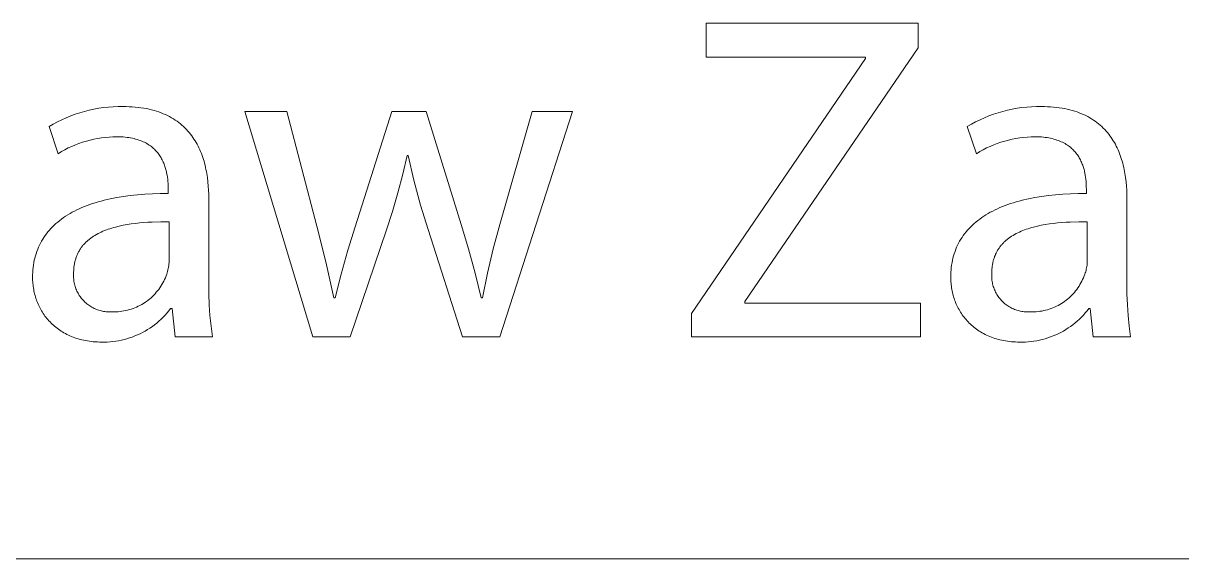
# Model space of a CAD drawing. Header units: millimetres. Extents: x -1576 to 3664, y -445 to 3215.
# Drawn here: x 2706.7 to 2837.2, y -445.4 to -385.1 of the extents above; entities that cross this region are included whole.
import ezdxf

# ---------------------------------------------------------------- set-up
doc = ezdxf.new("R2010")
doc.units = ezdxf.units.MM
doc.header["$MEASUREMENT"] = 0
doc.layers.add('Domyślny', color=7, linetype='Continuous', true_color=0x000000)

msp = doc.modelspace()

# ---------------------------------------------------------------- linework, layer by layer
at = {"layer": 'Domyślny', "color": 18, "lineweight": 15, "true_color": 0x000000}
for p, q in [((2783.63, -388.91), (2783.63, -385.09)), ((2783.63, -385.09), (2807.5, -385.09)), ((2807.5, -385.09), (2807.5, -387.87)), ((2807.5, -387.87), (2787.99, -416.45)), ((2781.95, -417.77), (2801.57, -389.07)), ((2801.57, -388.91), (2783.63, -388.91)), ((2801.57, -389.07), (2801.57, -388.91)), ((2712.59, -395.35), (2713.11, -395.18)), ((2713.11, -395.18), (2713.63, -395.03)), ((2713.63, -395.03), (2714.16, -394.89)), ((2714.16, -394.89), (2714.69, -394.78)), ((2714.69, -394.78), (2715.23, -394.68)), ((2715.23, -394.68), (2715.77, -394.6)), ((2715.77, -394.6), (2716.31, -394.55)), ((2716.31, -394.55), (2716.86, -394.51)), ((2716.86, -394.51), (2717.4, -394.48)), ((2717.4, -394.48), (2717.95, -394.48)), ((2717.95, -394.48), (2718.31, -394.49)), ((2718.31, -394.49), (2718.66, -394.5)), ((2718.66, -394.5), (2719, -394.52)), ((2719, -394.52), (2719.34, -394.54)), ((2719.34, -394.54), (2719.66, -394.58)), ((2719.66, -394.58), (2719.98, -394.62)), ((2719.98, -394.62), (2720.29, -394.67)), ((2720.29, -394.67), (2720.59, -394.72)), ((2720.59, -394.72), (2720.89, -394.78)), ((2720.89, -394.78), (2721.18, -394.85)), ((2721.18, -394.85), (2721.45, -394.92)), ((2721.45, -394.92), (2721.73, -395.01)), ((2721.73, -395.01), (2721.99, -395.09)), ((2721.99, -395.09), (2722.25, -395.19)), ((2722.25, -395.19), (2722.49, -395.29)), ((2722.49, -395.29), (2722.74, -395.39)), ((2739.35, -420.43), (2731.69, -395.04)), ((2731.69, -395.04), (2736.42, -395.04)), ((2736.42, -395.04), (2739.77, -407.96)), ((2744.08, -408.01), (2748.22, -395.04)), ((2748.22, -395.04), (2752.09, -395.04)), ((2752.09, -395.04), (2756.04, -407.76)), ((2760.38, -407.78), (2764.01, -395.04)), ((2768.58, -395.04), (2760.38, -420.43)), ((2764.01, -395.04), (2768.58, -395.04)), ((2815.98, -395.35), (2816.5, -395.18)), ((2816.5, -395.18), (2817.02, -395.03)), ((2817.02, -395.03), (2817.55, -394.89)), ((2817.55, -394.89), (2818.09, -394.78)), ((2818.09, -394.78), (2818.62, -394.68)), ((2818.62, -394.68), (2819.17, -394.6)), ((2819.17, -394.6), (2819.71, -394.55)), ((2819.71, -394.55), (2820.25, -394.51)), ((2820.25, -394.51), (2820.8, -394.48)), ((2820.8, -394.48), (2821.35, -394.48)), ((2821.35, -394.48), (2821.71, -394.49)), ((2821.71, -394.49), (2822.06, -394.5)), ((2822.06, -394.5), (2822.4, -394.52)), ((2822.4, -394.52), (2822.73, -394.54)), ((2822.73, -394.54), (2823.06, -394.58)), ((2823.06, -394.58), (2823.38, -394.62)), ((2823.38, -394.62), (2823.69, -394.67)), ((2823.69, -394.67), (2823.99, -394.72)), ((2823.99, -394.72), (2824.28, -394.78)), ((2824.28, -394.78), (2824.57, -394.85)), ((2824.57, -394.85), (2824.84, -394.92)), ((2824.84, -394.92), (2825.12, -395.01)), ((2825.12, -395.01), (2825.38, -395.09)), ((2825.38, -395.09), (2825.63, -395.19)), ((2825.63, -395.19), (2825.88, -395.29)), ((2825.88, -395.29), (2826.12, -395.39)), ((2709.63, -396.73), (2710.1, -396.46)), ((2710.1, -396.46), (2710.58, -396.2)), ((2710.58, -396.2), (2711.07, -395.96)), ((2711.07, -395.96), (2711.57, -395.74)), ((2711.57, -395.74), (2712.08, -395.54)), ((2712.08, -395.54), (2712.59, -395.35)), ((2722.74, -395.39), (2722.97, -395.5)), ((2722.97, -395.5), (2723.2, -395.62)), ((2723.2, -395.62), (2723.42, -395.74)), ((2723.42, -395.74), (2723.63, -395.87)), ((2723.63, -395.87), (2723.84, -396)), ((2723.84, -396), (2724.04, -396.14)), ((2724.04, -396.14), (2724.23, -396.28)), ((2724.23, -396.28), (2724.42, -396.43)), ((2724.42, -396.43), (2724.6, -396.58)), ((2724.6, -396.58), (2724.78, -396.74)), ((2813.01, -396.73), (2813.48, -396.46)), ((2813.48, -396.46), (2813.96, -396.2)), ((2813.96, -396.2), (2814.46, -395.96)), ((2814.46, -395.96), (2814.96, -395.74)), ((2814.96, -395.74), (2815.46, -395.54)), ((2815.46, -395.54), (2815.98, -395.35)), ((2826.12, -395.39), (2826.36, -395.5)), ((2826.36, -395.5), (2826.59, -395.62)), ((2826.59, -395.62), (2826.81, -395.74)), ((2826.81, -395.74), (2827.02, -395.87)), ((2827.02, -395.87), (2827.23, -396)), ((2827.23, -396), (2827.43, -396.14)), ((2827.43, -396.14), (2827.62, -396.28)), ((2827.62, -396.28), (2827.81, -396.43)), ((2827.81, -396.43), (2827.99, -396.58)), ((2827.99, -396.58), (2828.16, -396.74)), ((2710.66, -399.79), (2709.63, -396.73)), ((2716.83, -397.89), (2716.4, -397.92)), ((2717.27, -397.88), (2716.83, -397.89)), ((2717.51, -397.89), (2717.27, -397.88)), ((2717.74, -397.9), (2717.51, -397.89)), ((2717.97, -397.91), (2717.74, -397.9)), ((2724.78, -396.74), (2724.94, -396.9)), ((2724.94, -396.9), (2725.11, -397.07)), ((2725.11, -397.07), (2725.26, -397.24)), ((2725.26, -397.24), (2725.41, -397.41)), ((2725.41, -397.41), (2725.56, -397.59)), ((2725.56, -397.59), (2725.7, -397.77)), ((2725.7, -397.77), (2725.83, -397.96)), ((2814.05, -399.79), (2813.01, -396.73)), ((2820.23, -397.89), (2819.8, -397.92)), ((2820.67, -397.88), (2820.23, -397.89)), ((2820.91, -397.89), (2820.67, -397.88)), ((2821.14, -397.9), (2820.91, -397.89)), ((2821.37, -397.91), (2821.14, -397.9)), ((2828.16, -396.74), (2828.33, -396.9)), ((2828.33, -396.9), (2828.49, -397.07)), ((2828.49, -397.07), (2828.65, -397.24)), ((2828.65, -397.24), (2828.8, -397.41)), ((2828.8, -397.41), (2828.94, -397.59)), ((2828.94, -397.59), (2829.08, -397.77)), ((2829.08, -397.77), (2829.21, -397.96)), ((2711.8, -399.15), (2711.41, -399.35)), ((2712.19, -398.97), (2711.8, -399.15)), ((2712.6, -398.8), (2712.19, -398.97)), ((2713, -398.64), (2712.6, -398.8)), ((2713.41, -398.5), (2713, -398.64)), ((2713.83, -398.38), (2713.41, -398.5)), ((2714.25, -398.26), (2713.83, -398.38)), ((2714.68, -398.16), (2714.25, -398.26)), ((2715.1, -398.08), (2714.68, -398.16)), ((2715.53, -398.01), (2715.1, -398.08)), ((2715.97, -397.96), (2715.53, -398.01)), ((2716.4, -397.92), (2715.97, -397.96)), ((2718.19, -397.93), (2717.97, -397.91)), ((2718.41, -397.95), (2718.19, -397.93)), ((2718.61, -397.98), (2718.41, -397.95)), ((2718.81, -398.01), (2718.61, -397.98)), ((2719.01, -398.05), (2718.81, -398.01)), ((2719.2, -398.09), (2719.01, -398.05)), ((2719.38, -398.14), (2719.2, -398.09)), ((2719.56, -398.19), (2719.38, -398.14)), ((2719.73, -398.25), (2719.56, -398.19)), ((2719.9, -398.31), (2719.73, -398.25)), ((2720.06, -398.37), (2719.9, -398.31)), ((2720.22, -398.44), (2720.06, -398.37)), ((2720.37, -398.51), (2720.22, -398.44)), ((2720.51, -398.58), (2720.37, -398.51)), ((2720.65, -398.66), (2720.51, -398.58)), ((2720.78, -398.74), (2720.65, -398.66)), ((2720.91, -398.82), (2720.78, -398.74)), ((2721.04, -398.91), (2720.91, -398.82)), ((2721.16, -399), (2721.04, -398.91)), ((2721.27, -399.09), (2721.16, -399)), ((2721.38, -399.19), (2721.27, -399.09)), ((2721.49, -399.29), (2721.38, -399.19)), ((2725.83, -397.96), (2725.95, -398.14)), ((2725.95, -398.14), (2726.08, -398.34)), ((2726.08, -398.34), (2726.19, -398.53)), ((2726.19, -398.53), (2726.3, -398.73)), ((2726.3, -398.73), (2726.41, -398.93)), ((2726.41, -398.93), (2726.51, -399.14)), ((2726.51, -399.14), (2726.61, -399.35)), ((2815.2, -399.15), (2814.81, -399.35)), ((2815.59, -398.97), (2815.2, -399.15)), ((2815.99, -398.8), (2815.59, -398.97)), ((2816.4, -398.64), (2815.99, -398.8)), ((2816.81, -398.5), (2816.4, -398.64)), ((2817.23, -398.37), (2816.81, -398.5)), ((2817.65, -398.26), (2817.23, -398.37)), ((2818.07, -398.16), (2817.65, -398.26)), ((2818.5, -398.08), (2818.07, -398.16)), ((2818.93, -398.01), (2818.5, -398.08)), ((2819.36, -397.95), (2818.93, -398.01)), ((2819.8, -397.92), (2819.36, -397.95)), ((2821.59, -397.93), (2821.37, -397.91)), ((2821.8, -397.95), (2821.59, -397.93)), ((2822.01, -397.98), (2821.8, -397.95)), ((2822.21, -398.01), (2822.01, -397.98)), ((2822.4, -398.05), (2822.21, -398.01)), ((2822.59, -398.09), (2822.4, -398.05)), ((2822.77, -398.14), (2822.59, -398.09)), ((2822.95, -398.19), (2822.77, -398.14)), ((2823.12, -398.25), (2822.95, -398.19)), ((2823.29, -398.31), (2823.12, -398.25)), ((2823.45, -398.37), (2823.29, -398.31)), ((2823.6, -398.44), (2823.45, -398.37)), ((2823.75, -398.51), (2823.6, -398.44)), ((2823.9, -398.58), (2823.75, -398.51)), ((2824.04, -398.66), (2823.9, -398.58)), ((2824.17, -398.74), (2824.04, -398.66)), ((2824.3, -398.82), (2824.17, -398.74)), ((2824.42, -398.91), (2824.3, -398.82)), ((2824.54, -399), (2824.42, -398.91)), ((2824.66, -399.09), (2824.54, -399)), ((2824.77, -399.19), (2824.66, -399.09)), ((2824.87, -399.29), (2824.77, -399.19)), ((2829.21, -397.96), (2829.34, -398.14)), ((2829.34, -398.14), (2829.46, -398.34)), ((2829.46, -398.34), (2829.58, -398.53)), ((2829.58, -398.53), (2829.69, -398.73)), ((2829.69, -398.73), (2829.79, -398.93)), ((2829.79, -398.93), (2829.89, -399.14)), ((2829.89, -399.14), (2829.99, -399.35)), ((2711.03, -399.56), (2710.66, -399.79)), ((2711.41, -399.35), (2711.03, -399.56)), ((2721.59, -399.39), (2721.49, -399.29)), ((2721.69, -399.49), (2721.59, -399.39)), ((2721.78, -399.59), (2721.69, -399.49)), ((2721.87, -399.7), (2721.78, -399.59)), ((2721.95, -399.81), (2721.87, -399.7)), ((2722.03, -399.92), (2721.95, -399.81)), ((2722.11, -400.03), (2722.03, -399.92)), ((2722.18, -400.15), (2722.11, -400.03)), ((2722.25, -400.26), (2722.18, -400.15)), ((2722.31, -400.38), (2722.25, -400.26)), ((2722.38, -400.5), (2722.31, -400.38)), ((2722.43, -400.62), (2722.38, -400.5)), ((2726.61, -399.35), (2726.7, -399.56)), ((2726.7, -399.56), (2726.78, -399.77)), ((2726.78, -399.77), (2726.86, -399.99)), ((2726.86, -399.99), (2726.94, -400.21)), ((2726.94, -400.21), (2727.01, -400.43)), ((2727.01, -400.43), (2727.08, -400.65)), ((2749.95, -399.98), (2749.46, -402.1)), ((2750.05, -399.98), (2749.95, -399.98)), ((2750.71, -402.79), (2750.05, -399.98)), ((2814.43, -399.56), (2814.05, -399.79)), ((2814.81, -399.35), (2814.43, -399.56)), ((2824.97, -399.39), (2824.87, -399.29)), ((2825.07, -399.49), (2824.97, -399.39)), ((2825.16, -399.59), (2825.07, -399.49)), ((2825.25, -399.7), (2825.16, -399.59)), ((2825.33, -399.81), (2825.25, -399.7)), ((2825.41, -399.92), (2825.33, -399.81)), ((2825.49, -400.03), (2825.41, -399.92)), ((2825.56, -400.15), (2825.49, -400.03)), ((2825.63, -400.26), (2825.56, -400.15)), ((2825.7, -400.38), (2825.63, -400.26)), ((2825.76, -400.5), (2825.7, -400.38)), ((2825.82, -400.62), (2825.76, -400.5)), ((2829.99, -399.35), (2830.08, -399.56)), ((2830.08, -399.56), (2830.16, -399.77)), ((2830.16, -399.77), (2830.24, -399.99)), ((2830.24, -399.99), (2830.32, -400.21)), ((2830.32, -400.21), (2830.39, -400.43)), ((2830.39, -400.43), (2830.46, -400.65)), ((2722.49, -400.74), (2722.43, -400.62)), ((2722.54, -400.86), (2722.49, -400.74)), ((2722.59, -400.98), (2722.54, -400.86)), ((2722.63, -401.1), (2722.59, -400.98)), ((2722.68, -401.22), (2722.63, -401.1)), ((2722.72, -401.34), (2722.68, -401.22)), ((2722.75, -401.47), (2722.72, -401.34)), ((2722.79, -401.59), (2722.75, -401.47)), ((2722.82, -401.71), (2722.79, -401.59)), ((2722.85, -401.83), (2722.82, -401.71)), ((2727.08, -400.65), (2727.14, -400.87)), ((2727.14, -400.87), (2727.2, -401.1)), ((2727.2, -401.1), (2727.25, -401.33)), ((2727.25, -401.33), (2727.3, -401.56)), ((2727.3, -401.56), (2727.35, -401.79)), ((2727.35, -401.79), (2727.39, -402.02)), ((2825.87, -400.74), (2825.82, -400.62)), ((2825.92, -400.86), (2825.87, -400.74)), ((2825.97, -400.98), (2825.92, -400.86)), ((2826.02, -401.1), (2825.97, -400.98)), ((2826.06, -401.22), (2826.02, -401.1)), ((2826.1, -401.34), (2826.06, -401.22)), ((2826.13, -401.47), (2826.1, -401.34)), ((2826.17, -401.59), (2826.13, -401.47)), ((2826.2, -401.71), (2826.17, -401.59)), ((2826.23, -401.83), (2826.2, -401.71)), ((2830.46, -400.65), (2830.52, -400.87)), ((2830.52, -400.87), (2830.58, -401.1)), ((2830.58, -401.1), (2830.63, -401.33)), ((2830.63, -401.33), (2830.68, -401.56)), ((2830.68, -401.56), (2830.73, -401.79)), ((2830.73, -401.79), (2830.77, -402.02)), ((2722.87, -401.96), (2722.85, -401.83)), ((2722.92, -402.2), (2722.87, -401.96)), ((2722.96, -402.44), (2722.92, -402.2)), ((2722.99, -402.67), (2722.96, -402.44)), ((2723.01, -402.91), (2722.99, -402.67)), ((2723.03, -403.13), (2723.01, -402.91)), ((2727.39, -402.02), (2727.46, -402.49)), ((2727.46, -402.49), (2727.52, -402.96)), ((2727.52, -402.96), (2727.56, -403.44)), ((2749.46, -402.1), (2748.91, -404.21)), ((2751.46, -405.58), (2750.71, -402.79)), ((2826.25, -401.96), (2826.23, -401.83)), ((2826.3, -402.2), (2826.25, -401.96)), ((2826.34, -402.44), (2826.3, -402.2)), ((2826.37, -402.67), (2826.34, -402.44)), ((2826.39, -402.91), (2826.37, -402.67)), ((2826.41, -403.13), (2826.39, -402.91)), ((2830.77, -402.02), (2830.84, -402.49)), ((2830.84, -402.49), (2830.9, -402.96)), ((2830.9, -402.96), (2830.94, -403.44)), ((2718.78, -404.5), (2719.58, -404.42)), ((2719.58, -404.42), (2720.41, -404.35)), ((2720.41, -404.35), (2721.26, -404.3)), ((2721.26, -404.3), (2722.14, -404.28)), ((2722.14, -404.28), (2723.04, -404.27)), ((2723.04, -403.35), (2723.03, -403.13)), ((2723.04, -403.56), (2723.04, -403.35)), ((2723.04, -403.77), (2723.04, -403.56)), ((2723.04, -404.27), (2723.04, -403.77)), ((2727.56, -403.44), (2727.59, -403.91)), ((2727.59, -403.91), (2727.61, -404.39)), ((2727.61, -404.39), (2727.62, -404.86)), ((2748.91, -404.21), (2748.31, -406.3)), ((2822.15, -404.5), (2822.95, -404.42)), ((2822.95, -404.42), (2823.78, -404.35)), ((2823.78, -404.35), (2824.64, -404.3)), ((2824.64, -404.3), (2825.52, -404.28)), ((2825.52, -404.28), (2826.43, -404.27)), ((2826.42, -403.35), (2826.41, -403.13)), ((2826.42, -403.56), (2826.42, -403.35)), ((2826.43, -403.77), (2826.42, -403.56)), ((2826.43, -404.27), (2826.43, -403.77)), ((2830.94, -403.44), (2830.97, -403.91)), ((2830.97, -403.91), (2830.99, -404.39)), ((2830.99, -404.39), (2831, -404.86)), ((2713.62, -405.74), (2713.91, -405.63)), ((2713.91, -405.63), (2714.22, -405.52)), ((2714.22, -405.52), (2714.53, -405.41)), ((2714.53, -405.41), (2714.84, -405.31)), ((2714.84, -405.31), (2715.17, -405.21)), ((2715.17, -405.21), (2715.5, -405.12)), ((2715.5, -405.12), (2715.83, -405.03)), ((2715.83, -405.03), (2716.53, -404.87)), ((2716.53, -404.87), (2717.25, -404.73)), ((2717.25, -404.73), (2718, -404.6)), ((2718, -404.6), (2718.78, -404.5)), ((2727.62, -404.86), (2727.62, -414.37)), ((2752.3, -408.34), (2751.46, -405.58)), ((2816.99, -405.74), (2817.29, -405.63)), ((2817.29, -405.63), (2817.59, -405.52)), ((2817.59, -405.52), (2817.9, -405.41)), ((2817.9, -405.41), (2818.22, -405.31)), ((2818.22, -405.31), (2818.54, -405.21)), ((2818.54, -405.21), (2818.87, -405.12)), ((2818.87, -405.12), (2819.21, -405.03)), ((2819.21, -405.03), (2819.9, -404.87)), ((2819.9, -404.87), (2820.63, -404.73)), ((2820.63, -404.73), (2821.38, -404.6)), ((2821.38, -404.6), (2822.15, -404.5)), ((2831, -404.86), (2831, -414.37)), ((2711.04, -407.15), (2711.27, -406.99)), ((2711.27, -406.99), (2711.5, -406.83)), ((2711.5, -406.83), (2711.74, -406.68)), ((2711.74, -406.68), (2711.99, -406.53)), ((2711.99, -406.53), (2712.24, -406.39)), ((2712.24, -406.39), (2712.5, -406.25)), ((2712.5, -406.25), (2712.77, -406.12)), ((2712.77, -406.12), (2713.04, -405.99)), ((2713.04, -405.99), (2713.33, -405.86)), ((2713.33, -405.86), (2713.62, -405.74)), ((2748.31, -406.3), (2747.64, -408.38)), ((2814.42, -407.15), (2814.64, -406.99)), ((2814.64, -406.99), (2814.88, -406.83)), ((2814.88, -406.83), (2815.11, -406.68)), ((2815.11, -406.68), (2815.36, -406.53)), ((2815.36, -406.53), (2815.61, -406.39)), ((2815.61, -406.39), (2815.88, -406.25)), ((2815.88, -406.25), (2816.14, -406.12)), ((2816.14, -406.12), (2816.42, -405.99)), ((2816.42, -405.99), (2816.7, -405.86)), ((2816.7, -405.86), (2816.99, -405.74)), ((2709.67, -408.4), (2709.85, -408.21)), ((2709.85, -408.21), (2710.03, -408.02)), ((2710.03, -408.02), (2710.22, -407.84)), ((2710.22, -407.84), (2710.41, -407.66)), ((2710.41, -407.66), (2710.61, -407.49)), ((2710.61, -407.49), (2710.83, -407.32)), ((2710.83, -407.32), (2711.04, -407.15)), ((2716.28, -408.3), (2716.09, -408.38)), ((2716.49, -408.24), (2716.28, -408.3)), ((2716.69, -408.17), (2716.49, -408.24)), ((2716.9, -408.11), (2716.69, -408.17)), ((2717.11, -408.05), (2716.9, -408.11)), ((2717.54, -407.94), (2717.11, -408.05)), ((2717.98, -407.85), (2717.54, -407.94)), ((2718.43, -407.77), (2717.98, -407.85)), ((2718.89, -407.7), (2718.43, -407.77)), ((2719.35, -407.64), (2718.89, -407.7)), ((2719.82, -407.59), (2719.35, -407.64)), ((2720.29, -407.55), (2719.82, -407.59)), ((2720.77, -407.52), (2720.29, -407.55)), ((2721.25, -407.5), (2720.77, -407.52)), ((2722.2, -407.47), (2721.25, -407.5)), ((2723.15, -407.48), (2722.2, -407.47)), ((2723.15, -411.9), (2723.15, -407.48)), ((2739.77, -407.96), (2740.79, -411.98)), ((2743.27, -410.67), (2744.08, -408.01)), ((2756.04, -407.76), (2756.87, -410.5)), ((2759.65, -410.51), (2760.38, -407.78)), ((2813.05, -408.4), (2813.22, -408.21)), ((2813.22, -408.21), (2813.4, -408.02)), ((2813.4, -408.02), (2813.59, -407.84)), ((2813.59, -407.84), (2813.79, -407.66)), ((2813.79, -407.66), (2813.99, -407.49)), ((2813.99, -407.49), (2814.2, -407.32)), ((2814.2, -407.32), (2814.42, -407.15)), ((2819.66, -408.3), (2819.46, -408.38)), ((2819.86, -408.24), (2819.66, -408.3)), ((2820.06, -408.17), (2819.86, -408.24)), ((2820.27, -408.11), (2820.06, -408.17)), ((2820.48, -408.05), (2820.27, -408.11)), ((2820.91, -407.94), (2820.48, -408.05)), ((2821.35, -407.85), (2820.91, -407.94)), ((2821.8, -407.77), (2821.35, -407.85)), ((2822.26, -407.7), (2821.8, -407.77)), ((2822.72, -407.64), (2822.26, -407.7)), ((2823.19, -407.59), (2822.72, -407.64)), ((2823.67, -407.55), (2823.19, -407.59)), ((2824.14, -407.52), (2823.67, -407.55)), ((2824.62, -407.5), (2824.14, -407.52)), ((2825.58, -407.47), (2824.62, -407.5)), ((2826.53, -407.48), (2825.58, -407.47)), ((2826.53, -411.9), (2826.53, -407.48)), ((2708.79, -409.65), (2708.92, -409.43)), ((2708.92, -409.43), (2709.05, -409.22)), ((2709.05, -409.22), (2709.2, -409.01)), ((2709.2, -409.01), (2709.35, -408.8)), ((2709.35, -408.8), (2709.51, -408.6)), ((2709.51, -408.6), (2709.67, -408.4)), ((2713.95, -409.61), (2713.88, -409.67)), ((2714.02, -409.54), (2713.95, -409.61)), ((2714.1, -409.48), (2714.02, -409.54)), ((2714.17, -409.42), (2714.1, -409.48)), ((2714.32, -409.31), (2714.17, -409.42)), ((2714.48, -409.2), (2714.32, -409.31)), ((2714.64, -409.09), (2714.48, -409.2)), ((2714.8, -408.99), (2714.64, -409.09)), ((2714.97, -408.89), (2714.8, -408.99)), ((2715.15, -408.79), (2714.97, -408.89)), ((2715.33, -408.7), (2715.15, -408.79)), ((2715.51, -408.61), (2715.33, -408.7)), ((2715.7, -408.53), (2715.51, -408.61)), ((2715.89, -408.45), (2715.7, -408.53)), ((2716.09, -408.38), (2715.89, -408.45)), ((2747.64, -408.38), (2743.54, -420.43)), ((2756.19, -420.43), (2752.3, -408.34)), ((2812.16, -409.65), (2812.29, -409.43)), ((2812.29, -409.43), (2812.43, -409.22)), ((2812.43, -409.22), (2812.57, -409.01)), ((2812.57, -409.01), (2812.72, -408.8)), ((2812.72, -408.8), (2812.88, -408.6)), ((2812.88, -408.6), (2813.05, -408.4)), ((2817.33, -409.61), (2817.26, -409.67)), ((2817.4, -409.54), (2817.33, -409.61)), ((2817.47, -409.48), (2817.4, -409.54)), ((2817.55, -409.42), (2817.47, -409.48)), ((2817.7, -409.31), (2817.55, -409.42)), ((2817.85, -409.2), (2817.7, -409.31)), ((2818.01, -409.09), (2817.85, -409.2)), ((2818.18, -408.99), (2818.01, -409.09)), ((2818.35, -408.89), (2818.18, -408.99)), ((2818.53, -408.79), (2818.35, -408.89)), ((2818.7, -408.7), (2818.53, -408.79)), ((2818.89, -408.61), (2818.7, -408.7)), ((2819.07, -408.53), (2818.89, -408.61)), ((2819.27, -408.45), (2819.07, -408.53)), ((2819.46, -408.38), (2819.27, -408.45)), ((2708.17, -411.05), (2708.26, -410.8)), ((2708.26, -410.8), (2708.35, -410.56)), ((2708.35, -410.56), (2708.45, -410.33)), ((2708.45, -410.33), (2708.55, -410.1)), ((2708.55, -410.1), (2708.67, -409.87)), ((2708.67, -409.87), (2708.79, -409.65)), ((2712.92, -410.92), (2712.88, -411)), ((2712.96, -410.83), (2712.92, -410.92)), ((2713.01, -410.75), (2712.96, -410.83)), ((2713.06, -410.67), (2713.01, -410.75)), ((2713.1, -410.59), (2713.06, -410.67)), ((2713.16, -410.51), (2713.1, -410.59)), ((2713.21, -410.44), (2713.16, -410.51)), ((2713.26, -410.36), (2713.21, -410.44)), ((2713.32, -410.29), (2713.26, -410.36)), ((2713.37, -410.21), (2713.32, -410.29)), ((2713.43, -410.14), (2713.37, -410.21)), ((2713.49, -410.07), (2713.43, -410.14)), ((2713.55, -410), (2713.49, -410.07)), ((2713.62, -409.93), (2713.55, -410)), ((2713.68, -409.86), (2713.62, -409.93)), ((2713.75, -409.8), (2713.68, -409.86)), ((2713.81, -409.73), (2713.75, -409.8)), ((2713.88, -409.67), (2713.81, -409.73)), ((2742.52, -413.34), (2743.27, -410.67)), ((2756.87, -410.5), (2757.62, -413.26)), ((2759, -413.26), (2759.65, -410.51)), ((2811.55, -411.05), (2811.64, -410.8)), ((2811.64, -410.8), (2811.73, -410.56)), ((2811.73, -410.56), (2811.82, -410.33)), ((2811.82, -410.33), (2811.93, -410.1)), ((2811.93, -410.1), (2812.04, -409.87)), ((2812.04, -409.87), (2812.16, -409.65)), ((2816.3, -410.92), (2816.26, -411)), ((2816.34, -410.83), (2816.3, -410.92)), ((2816.39, -410.75), (2816.34, -410.83)), ((2816.43, -410.67), (2816.39, -410.75)), ((2816.48, -410.59), (2816.43, -410.67)), ((2816.53, -410.51), (2816.48, -410.59)), ((2816.59, -410.44), (2816.53, -410.51)), ((2816.64, -410.36), (2816.59, -410.44)), ((2816.7, -410.29), (2816.64, -410.36)), ((2816.75, -410.21), (2816.7, -410.29)), ((2816.81, -410.14), (2816.75, -410.21)), ((2816.87, -410.07), (2816.81, -410.14)), ((2816.93, -410), (2816.87, -410.07)), ((2816.99, -409.93), (2816.93, -410)), ((2817.06, -409.86), (2816.99, -409.93)), ((2817.12, -409.8), (2817.06, -409.86)), ((2817.19, -409.73), (2817.12, -409.8)), ((2817.26, -409.67), (2817.19, -409.73)), ((2707.88, -412.33), (2707.92, -412.06)), ((2707.92, -412.06), (2707.97, -411.8)), ((2707.97, -411.8), (2708.03, -411.55)), ((2708.03, -411.55), (2708.1, -411.29)), ((2708.1, -411.29), (2708.17, -411.05)), ((2712.48, -412.22), (2712.47, -412.33)), ((2712.5, -412.12), (2712.48, -412.22)), ((2712.52, -412.02), (2712.5, -412.12)), ((2712.55, -411.92), (2712.52, -412.02)), ((2712.57, -411.82), (2712.55, -411.92)), ((2712.6, -411.73), (2712.57, -411.82)), ((2712.63, -411.63), (2712.6, -411.73)), ((2712.66, -411.54), (2712.63, -411.63)), ((2712.69, -411.44), (2712.66, -411.54)), ((2712.72, -411.35), (2712.69, -411.44)), ((2712.76, -411.26), (2712.72, -411.35)), ((2712.8, -411.18), (2712.76, -411.26)), ((2712.83, -411.09), (2712.8, -411.18)), ((2712.88, -411), (2712.83, -411.09)), ((2723.11, -412.39), (2723.13, -412.23)), ((2723.13, -412.23), (2723.14, -412.06)), ((2723.14, -412.06), (2723.15, -411.9)), ((2740.79, -411.98), (2741.68, -416.04)), ((2811.26, -412.33), (2811.3, -412.06)), ((2811.3, -412.06), (2811.35, -411.8)), ((2811.35, -411.8), (2811.41, -411.55)), ((2811.41, -411.55), (2811.48, -411.29)), ((2811.48, -411.29), (2811.55, -411.05)), ((2815.86, -412.22), (2815.85, -412.33)), ((2815.88, -412.12), (2815.86, -412.22)), ((2815.9, -412.02), (2815.88, -412.12)), ((2815.93, -411.92), (2815.9, -412.02)), ((2815.95, -411.82), (2815.93, -411.92)), ((2815.98, -411.73), (2815.95, -411.82)), ((2816.01, -411.63), (2815.98, -411.73)), ((2816.04, -411.54), (2816.01, -411.63)), ((2816.07, -411.44), (2816.04, -411.54)), ((2816.1, -411.35), (2816.07, -411.44)), ((2816.14, -411.26), (2816.1, -411.35)), ((2816.18, -411.18), (2816.14, -411.26)), ((2816.21, -411.09), (2816.18, -411.18)), ((2816.26, -411), (2816.21, -411.09)), ((2826.5, -412.34), (2826.51, -412.2)), ((2826.51, -412.2), (2826.53, -412.05)), ((2826.53, -412.05), (2826.53, -411.9)), ((2707.78, -413.43), (2707.79, -413.15)), ((2707.78, -413.71), (2707.78, -413.43)), ((2707.79, -413.15), (2707.81, -412.87)), ((2707.81, -412.87), (2707.84, -412.6)), ((2707.84, -412.6), (2707.88, -412.33)), ((2712.4, -413.21), (2712.39, -413.35)), ((2712.39, -413.35), (2712.39, -413.49)), ((2712.39, -413.49), (2712.39, -413.63)), ((2712.41, -412.98), (2712.4, -413.09)), ((2712.4, -413.09), (2712.4, -413.21)), ((2712.42, -412.75), (2712.41, -412.86)), ((2712.41, -412.86), (2712.41, -412.98)), ((2712.43, -412.64), (2712.42, -412.75)), ((2712.44, -412.54), (2712.43, -412.64)), ((2712.45, -412.43), (2712.44, -412.54)), ((2712.47, -412.33), (2712.45, -412.43)), ((2722.81, -413.56), (2722.89, -413.36)), ((2722.89, -413.36), (2722.94, -413.2)), ((2722.94, -413.2), (2722.98, -413.04)), ((2722.98, -413.04), (2723.02, -412.88)), ((2723.02, -412.88), (2723.06, -412.72)), ((2723.06, -412.72), (2723.09, -412.56)), ((2723.09, -412.56), (2723.11, -412.39)), ((2741.83, -416.04), (2742.52, -413.34)), ((2757.62, -413.26), (2758.3, -416.04)), ((2758.44, -416.04), (2759, -413.26)), ((2811.16, -413.43), (2811.17, -413.15)), ((2811.16, -413.71), (2811.16, -413.43)), ((2811.17, -413.15), (2811.19, -412.87)), ((2811.19, -412.87), (2811.22, -412.6)), ((2811.22, -412.6), (2811.26, -412.33)), ((2815.78, -413.21), (2815.77, -413.35)), ((2815.77, -413.35), (2815.77, -413.49)), ((2815.77, -413.49), (2815.77, -413.63)), ((2815.79, -412.98), (2815.78, -413.09)), ((2815.78, -413.09), (2815.78, -413.21)), ((2815.8, -412.75), (2815.79, -412.86)), ((2815.79, -412.86), (2815.79, -412.98)), ((2815.81, -412.64), (2815.8, -412.75)), ((2815.82, -412.54), (2815.81, -412.64)), ((2815.83, -412.43), (2815.82, -412.54)), ((2815.85, -412.33), (2815.83, -412.43)), ((2826.18, -413.56), (2826.25, -413.36)), ((2826.25, -413.36), (2826.3, -413.22)), ((2826.3, -413.22), (2826.35, -413.08)), ((2826.35, -413.08), (2826.39, -412.93)), ((2826.39, -412.93), (2826.42, -412.79)), ((2826.42, -412.79), (2826.45, -412.64)), ((2826.45, -412.64), (2826.48, -412.49)), ((2826.48, -412.49), (2826.5, -412.34)), ((2707.78, -413.88), (2707.78, -413.71)), ((2707.78, -414.06), (2707.78, -413.88)), ((2707.79, -414.23), (2707.78, -414.06)), ((2707.81, -414.4), (2707.79, -414.23)), ((2707.83, -414.57), (2707.81, -414.4)), ((2707.85, -414.74), (2707.83, -414.57)), ((2707.87, -414.91), (2707.85, -414.74)), ((2712.39, -413.63), (2712.39, -413.77)), ((2712.39, -413.77), (2712.41, -413.91)), ((2712.41, -413.91), (2712.42, -414.05)), ((2712.42, -414.05), (2712.44, -414.19)), ((2712.44, -414.19), (2712.47, -414.32)), ((2712.47, -414.32), (2712.5, -414.46)), ((2712.5, -414.46), (2712.53, -414.6)), ((2712.53, -414.6), (2712.57, -414.73)), ((2712.57, -414.73), (2712.61, -414.87)), ((2722.11, -414.89), (2722.23, -414.71)), ((2722.23, -414.71), (2722.34, -414.53)), ((2722.34, -414.53), (2722.45, -414.34)), ((2722.45, -414.34), (2722.55, -414.15)), ((2722.55, -414.15), (2722.64, -413.96)), ((2722.64, -413.96), (2722.73, -413.76)), ((2722.73, -413.76), (2722.81, -413.56)), ((2727.62, -414.37), (2727.62, -415.59)), ((2811.16, -413.88), (2811.16, -413.71)), ((2811.17, -414.06), (2811.16, -413.88)), ((2811.18, -414.23), (2811.17, -414.06)), ((2811.19, -414.4), (2811.18, -414.23)), ((2811.21, -414.57), (2811.19, -414.4)), ((2811.23, -414.74), (2811.21, -414.57)), ((2811.25, -414.91), (2811.23, -414.74)), ((2815.77, -413.63), (2815.78, -413.77)), ((2815.78, -413.77), (2815.79, -413.91)), ((2815.79, -413.91), (2815.8, -414.05)), ((2815.8, -414.05), (2815.82, -414.18)), ((2815.82, -414.18), (2815.85, -414.32)), ((2815.85, -414.32), (2815.87, -414.46)), ((2815.87, -414.46), (2815.91, -414.6)), ((2815.91, -414.6), (2815.95, -414.73)), ((2815.95, -414.73), (2815.99, -414.86)), ((2825.48, -414.9), (2825.6, -414.72)), ((2825.6, -414.72), (2825.71, -414.53)), ((2825.71, -414.53), (2825.82, -414.35)), ((2825.82, -414.35), (2825.92, -414.16)), ((2825.92, -414.16), (2826.01, -413.96)), ((2826.01, -413.96), (2826.1, -413.76)), ((2826.1, -413.76), (2826.18, -413.56)), ((2831, -414.37), (2831, -415.59)), ((2707.9, -415.08), (2707.87, -414.91)), ((2707.93, -415.25), (2707.9, -415.08)), ((2707.97, -415.42), (2707.93, -415.25)), ((2708.01, -415.59), (2707.97, -415.42)), ((2708.05, -415.75), (2708.01, -415.59)), ((2708.1, -415.92), (2708.05, -415.75)), ((2708.15, -416.08), (2708.1, -415.92)), ((2708.21, -416.24), (2708.15, -416.08)), ((2712.61, -414.87), (2712.66, -415)), ((2712.66, -415), (2712.71, -415.13)), ((2712.71, -415.13), (2712.77, -415.26)), ((2712.77, -415.26), (2712.83, -415.38)), ((2712.83, -415.38), (2712.9, -415.51)), ((2712.9, -415.51), (2712.97, -415.63)), ((2712.97, -415.63), (2713.04, -415.75)), ((2713.04, -415.75), (2713.12, -415.87)), ((2713.12, -415.87), (2713.2, -415.98)), ((2713.2, -415.98), (2713.29, -416.09)), ((2713.29, -416.09), (2713.38, -416.2)), ((2720.78, -416.29), (2720.95, -416.16)), ((2720.95, -416.16), (2721.11, -416.02)), ((2721.11, -416.02), (2721.27, -415.87)), ((2721.27, -415.87), (2721.42, -415.72)), ((2721.42, -415.72), (2721.57, -415.56)), ((2721.57, -415.56), (2721.71, -415.4)), ((2721.71, -415.4), (2721.85, -415.24)), ((2721.85, -415.24), (2721.98, -415.07)), ((2721.98, -415.07), (2722.11, -414.89)), ((2727.62, -415.59), (2727.66, -416.8)), ((2741.68, -416.04), (2741.83, -416.04)), ((2758.3, -416.04), (2758.44, -416.04)), ((2811.28, -415.08), (2811.25, -414.91)), ((2811.31, -415.25), (2811.28, -415.08)), ((2811.35, -415.42), (2811.31, -415.25)), ((2811.39, -415.59), (2811.35, -415.42)), ((2811.44, -415.75), (2811.39, -415.59)), ((2811.48, -415.92), (2811.44, -415.75)), ((2811.53, -416.08), (2811.48, -415.92)), ((2811.59, -416.24), (2811.53, -416.08)), ((2815.99, -414.86), (2816.04, -415)), ((2816.04, -415), (2816.09, -415.13)), ((2816.09, -415.13), (2816.15, -415.25)), ((2816.15, -415.25), (2816.21, -415.38)), ((2816.21, -415.38), (2816.28, -415.5)), ((2816.28, -415.5), (2816.35, -415.63)), ((2816.35, -415.63), (2816.42, -415.75)), ((2816.42, -415.75), (2816.5, -415.86)), ((2816.5, -415.86), (2816.58, -415.98)), ((2816.58, -415.98), (2816.67, -416.09)), ((2816.67, -416.09), (2816.76, -416.19)), ((2824.31, -416.16), (2824.48, -416.02)), ((2824.48, -416.02), (2824.64, -415.88)), ((2824.64, -415.88), (2824.79, -415.72)), ((2824.79, -415.72), (2824.94, -415.57)), ((2824.94, -415.57), (2825.08, -415.41)), ((2825.08, -415.41), (2825.22, -415.24)), ((2825.22, -415.24), (2825.35, -415.07)), ((2825.35, -415.07), (2825.48, -414.9)), ((2831, -415.59), (2831.04, -416.8)), ((2708.27, -416.4), (2708.21, -416.24)), ((2708.33, -416.56), (2708.27, -416.4)), ((2708.4, -416.72), (2708.33, -416.56)), ((2708.47, -416.88), (2708.4, -416.72)), ((2708.54, -417.03), (2708.47, -416.88)), ((2708.62, -417.19), (2708.54, -417.03)), ((2708.71, -417.34), (2708.62, -417.19)), ((2708.79, -417.49), (2708.71, -417.34)), ((2713.38, -416.2), (2713.47, -416.3)), ((2713.47, -416.3), (2713.57, -416.41)), ((2713.57, -416.41), (2713.67, -416.5)), ((2713.67, -416.5), (2713.78, -416.6)), ((2713.78, -416.6), (2713.88, -416.69)), ((2713.88, -416.69), (2713.99, -416.78)), ((2713.99, -416.78), (2714.11, -416.86)), ((2714.11, -416.86), (2714.22, -416.94)), ((2714.22, -416.94), (2714.34, -417.01)), ((2714.34, -417.01), (2714.46, -417.09)), ((2714.46, -417.09), (2714.59, -417.15)), ((2714.59, -417.15), (2714.71, -417.22)), ((2714.71, -417.22), (2714.84, -417.27)), ((2714.84, -417.27), (2714.97, -417.33)), ((2714.97, -417.33), (2715.1, -417.38)), ((2715.1, -417.38), (2715.24, -417.42)), ((2715.24, -417.42), (2715.37, -417.46)), ((2715.37, -417.46), (2715.51, -417.5)), ((2718.05, -417.5), (2718.26, -417.46)), ((2718.26, -417.46), (2718.47, -417.41)), ((2718.47, -417.41), (2718.68, -417.35)), ((2718.68, -417.35), (2718.88, -417.29)), ((2718.88, -417.29), (2719.09, -417.22)), ((2719.09, -417.22), (2719.29, -417.14)), ((2719.29, -417.14), (2719.49, -417.06)), ((2719.49, -417.06), (2719.68, -416.97)), ((2719.68, -416.97), (2719.87, -416.87)), ((2719.87, -416.87), (2720.06, -416.77)), ((2720.06, -416.77), (2720.25, -416.66)), ((2720.25, -416.66), (2720.43, -416.54)), ((2720.43, -416.54), (2720.6, -416.42)), ((2720.6, -416.42), (2720.78, -416.29)), ((2723.31, -417.24), (2723.11, -417.49)), ((2723.48, -417.24), (2723.31, -417.24)), ((2723.83, -420.43), (2723.48, -417.24)), ((2727.66, -416.8), (2727.74, -418.02)), ((2787.99, -416.45), (2787.99, -416.62)), ((2787.99, -416.62), (2807.76, -416.62)), ((2807.76, -416.62), (2807.76, -420.43)), ((2811.65, -416.4), (2811.59, -416.24)), ((2811.71, -416.56), (2811.65, -416.4)), ((2811.78, -416.72), (2811.71, -416.56)), ((2811.85, -416.88), (2811.78, -416.72)), ((2811.93, -417.03), (2811.85, -416.88)), ((2812, -417.19), (2811.93, -417.03)), ((2812.09, -417.34), (2812, -417.19)), ((2812.17, -417.49), (2812.09, -417.34)), ((2816.76, -416.19), (2816.85, -416.3)), ((2816.85, -416.3), (2816.95, -416.4)), ((2816.95, -416.4), (2817.05, -416.5)), ((2817.05, -416.5), (2817.15, -416.59)), ((2817.15, -416.59), (2817.26, -416.68)), ((2817.26, -416.68), (2817.37, -416.77)), ((2817.37, -416.77), (2817.48, -416.85)), ((2817.48, -416.85), (2817.59, -416.93)), ((2817.59, -416.93), (2817.71, -417.01)), ((2817.71, -417.01), (2817.83, -417.08)), ((2817.83, -417.08), (2817.96, -417.15)), ((2817.96, -417.15), (2818.08, -417.21)), ((2818.08, -417.21), (2818.21, -417.27)), ((2818.21, -417.27), (2818.34, -417.32)), ((2818.34, -417.32), (2818.47, -417.37)), ((2818.47, -417.37), (2818.6, -417.42)), ((2818.6, -417.42), (2818.74, -417.46)), ((2818.74, -417.46), (2818.87, -417.49)), ((2821.41, -417.51), (2821.63, -417.46)), ((2821.63, -417.46), (2821.84, -417.42)), ((2821.84, -417.42), (2822.04, -417.36)), ((2822.04, -417.36), (2822.25, -417.3)), ((2822.25, -417.3), (2822.45, -417.23)), ((2822.45, -417.23), (2822.65, -417.15)), ((2822.65, -417.15), (2822.85, -417.07)), ((2822.85, -417.07), (2823.05, -416.98)), ((2823.05, -416.98), (2823.24, -416.88)), ((2823.24, -416.88), (2823.43, -416.77)), ((2823.43, -416.77), (2823.61, -416.66)), ((2823.61, -416.66), (2823.8, -416.55)), ((2823.8, -416.55), (2823.97, -416.42)), ((2823.97, -416.42), (2824.15, -416.3)), ((2824.15, -416.3), (2824.31, -416.16)), ((2826.7, -417.24), (2826.51, -417.49)), ((2826.84, -417.24), (2826.7, -417.24)), ((2827.21, -420.43), (2826.84, -417.24)), ((2831.04, -416.8), (2831.12, -418.02)), ((2708.88, -417.64), (2708.79, -417.49)), ((2708.98, -417.78), (2708.88, -417.64)), ((2709.07, -417.93), (2708.98, -417.78)), ((2709.17, -418.07), (2709.07, -417.93)), ((2709.28, -418.21), (2709.17, -418.07)), ((2709.39, -418.34), (2709.28, -418.21)), ((2709.5, -418.48), (2709.39, -418.34)), ((2709.62, -418.61), (2709.5, -418.48)), ((2709.74, -418.74), (2709.62, -418.61)), ((2709.86, -418.86), (2709.74, -418.74)), ((2715.51, -417.5), (2715.64, -417.53)), ((2715.64, -417.53), (2715.78, -417.55)), ((2715.78, -417.55), (2715.92, -417.58)), ((2715.92, -417.58), (2716.06, -417.59)), ((2716.06, -417.59), (2716.2, -417.6)), ((2716.2, -417.6), (2716.34, -417.61)), ((2716.34, -417.61), (2716.48, -417.61)), ((2716.48, -417.61), (2716.62, -417.61)), ((2716.62, -417.61), (2716.76, -417.6)), ((2716.76, -417.6), (2716.98, -417.6)), ((2716.98, -417.6), (2717.19, -417.6)), ((2717.19, -417.6), (2717.41, -417.59)), ((2717.41, -417.59), (2717.62, -417.56)), ((2717.62, -417.56), (2717.84, -417.54)), ((2717.84, -417.54), (2718.05, -417.5)), ((2722.01, -418.65), (2721.76, -418.86)), ((2722.24, -418.43), (2722.01, -418.65)), ((2722.47, -418.21), (2722.24, -418.43)), ((2722.69, -417.97), (2722.47, -418.21)), ((2722.91, -417.74), (2722.69, -417.97)), ((2723.11, -417.49), (2722.91, -417.74)), ((2727.74, -418.02), (2727.87, -419.23)), ((2781.95, -420.43), (2781.95, -417.77)), ((2812.26, -417.64), (2812.17, -417.49)), ((2812.36, -417.78), (2812.26, -417.64)), ((2812.45, -417.93), (2812.36, -417.78)), ((2812.55, -418.07), (2812.45, -417.93)), ((2812.66, -418.21), (2812.55, -418.07)), ((2812.77, -418.34), (2812.66, -418.21)), ((2812.88, -418.48), (2812.77, -418.34)), ((2813, -418.61), (2812.88, -418.48)), ((2813.12, -418.74), (2813, -418.61)), ((2813.24, -418.86), (2813.12, -418.74)), ((2818.87, -417.49), (2819.01, -417.53)), ((2819.01, -417.53), (2819.15, -417.55)), ((2819.15, -417.55), (2819.29, -417.57)), ((2819.29, -417.57), (2819.43, -417.59)), ((2819.43, -417.59), (2819.57, -417.6)), ((2819.57, -417.6), (2819.71, -417.61)), ((2819.71, -417.61), (2819.85, -417.61)), ((2819.85, -417.61), (2819.99, -417.61)), ((2819.99, -417.61), (2820.13, -417.6)), ((2820.13, -417.6), (2820.34, -417.6)), ((2820.34, -417.6), (2820.56, -417.6)), ((2820.56, -417.6), (2820.77, -417.59)), ((2820.77, -417.59), (2820.99, -417.57)), ((2820.99, -417.57), (2821.2, -417.54)), ((2821.2, -417.54), (2821.41, -417.51)), ((2825.4, -418.64), (2825.15, -418.85)), ((2825.64, -418.43), (2825.4, -418.64)), ((2825.87, -418.2), (2825.64, -418.43)), ((2826.09, -417.97), (2825.87, -418.2)), ((2826.3, -417.73), (2826.09, -417.97)), ((2826.51, -417.49), (2826.3, -417.73)), ((2831.12, -418.02), (2831.24, -419.22)), ((2709.99, -418.99), (2709.86, -418.86)), ((2710.12, -419.11), (2709.99, -418.99)), ((2710.25, -419.23), (2710.12, -419.11)), ((2710.39, -419.34), (2710.25, -419.23)), ((2710.53, -419.45), (2710.39, -419.34)), ((2710.68, -419.56), (2710.53, -419.45)), ((2710.83, -419.67), (2710.68, -419.56)), ((2710.98, -419.77), (2710.83, -419.67)), ((2711.14, -419.87), (2710.98, -419.77)), ((2711.3, -419.96), (2711.14, -419.87)), ((2711.47, -420.05), (2711.3, -419.96)), ((2711.64, -420.14), (2711.47, -420.05)), ((2719.88, -420.06), (2719.59, -420.2)), ((2720.17, -419.92), (2719.88, -420.06)), ((2720.45, -419.76), (2720.17, -419.92)), ((2720.72, -419.6), (2720.45, -419.76)), ((2720.99, -419.43), (2720.72, -419.6)), ((2721.26, -419.25), (2720.99, -419.43)), ((2721.51, -419.05), (2721.26, -419.25)), ((2721.76, -418.86), (2721.51, -419.05)), ((2727.87, -419.23), (2728.04, -420.43)), ((2813.37, -418.99), (2813.24, -418.86)), ((2813.5, -419.11), (2813.37, -418.99)), ((2813.63, -419.23), (2813.5, -419.11)), ((2813.77, -419.34), (2813.63, -419.23)), ((2813.92, -419.45), (2813.77, -419.34)), ((2814.06, -419.56), (2813.92, -419.45)), ((2814.21, -419.67), (2814.06, -419.56)), ((2814.37, -419.77), (2814.21, -419.67)), ((2814.52, -419.87), (2814.37, -419.77)), ((2814.68, -419.96), (2814.52, -419.87)), ((2814.85, -420.05), (2814.68, -419.96)), ((2815.02, -420.14), (2814.85, -420.05)), ((2823.27, -420.06), (2822.98, -420.19)), ((2823.55, -419.91), (2823.27, -420.06)), ((2823.84, -419.76), (2823.55, -419.91)), ((2824.11, -419.6), (2823.84, -419.76)), ((2824.38, -419.42), (2824.11, -419.6)), ((2824.65, -419.24), (2824.38, -419.42)), ((2824.9, -419.05), (2824.65, -419.24)), ((2825.15, -418.85), (2824.9, -419.05)), ((2831.24, -419.22), (2831.4, -420.43)), ((2711.81, -420.23), (2711.64, -420.14)), ((2711.98, -420.31), (2711.81, -420.23)), ((2712.16, -420.38), (2711.98, -420.31)), ((2712.35, -420.46), (2712.16, -420.38)), ((2712.54, -420.52), (2712.35, -420.46)), ((2712.73, -420.59), (2712.54, -420.52)), ((2712.92, -420.65), (2712.73, -420.59)), ((2713.12, -420.7), (2712.92, -420.65)), ((2713.32, -420.75), (2713.12, -420.7)), ((2713.53, -420.8), (2713.32, -420.75)), ((2713.74, -420.84), (2713.53, -420.8)), ((2713.95, -420.88), (2713.74, -420.84)), ((2714.17, -420.91), (2713.95, -420.88)), ((2714.39, -420.94), (2714.17, -420.91)), ((2714.61, -420.96), (2714.39, -420.94)), ((2714.84, -420.98), (2714.61, -420.96)), ((2715.07, -420.99), (2714.84, -420.98)), ((2715.3, -421), (2715.07, -420.99)), ((2715.54, -421), (2715.3, -421)), ((2715.86, -421.01), (2715.54, -421)), ((2716.18, -421), (2715.86, -421.01)), ((2716.5, -420.98), (2716.18, -421)), ((2716.82, -420.95), (2716.5, -420.98)), ((2717.14, -420.91), (2716.82, -420.95)), ((2717.45, -420.86), (2717.14, -420.91)), ((2717.77, -420.79), (2717.45, -420.86)), ((2718.08, -420.72), (2717.77, -420.79)), ((2718.39, -420.64), (2718.08, -420.72)), ((2718.7, -420.54), (2718.39, -420.64)), ((2719, -420.44), (2718.7, -420.54)), ((2719.3, -420.32), (2719, -420.44)), ((2719.59, -420.2), (2719.3, -420.32)), ((2728.04, -420.43), (2723.83, -420.43)), ((2743.54, -420.43), (2739.35, -420.43)), ((2760.38, -420.43), (2756.19, -420.43)), ((2807.76, -420.43), (2781.95, -420.43)), ((2815.19, -420.23), (2815.02, -420.14)), ((2815.37, -420.31), (2815.19, -420.23)), ((2815.55, -420.38), (2815.37, -420.31)), ((2815.73, -420.46), (2815.55, -420.38)), ((2815.92, -420.52), (2815.73, -420.46)), ((2816.11, -420.59), (2815.92, -420.52)), ((2816.3, -420.65), (2816.11, -420.59)), ((2816.5, -420.7), (2816.3, -420.65)), ((2816.7, -420.75), (2816.5, -420.7)), ((2816.91, -420.8), (2816.7, -420.75)), ((2817.12, -420.84), (2816.91, -420.8)), ((2817.33, -420.88), (2817.12, -420.84)), ((2817.55, -420.91), (2817.33, -420.88)), ((2817.77, -420.94), (2817.55, -420.91)), ((2817.99, -420.96), (2817.77, -420.94)), ((2818.22, -420.98), (2817.99, -420.96)), ((2818.45, -420.99), (2818.22, -420.98)), ((2818.68, -421), (2818.45, -420.99)), ((2818.92, -421), (2818.68, -421)), ((2819.24, -421.01), (2818.92, -421)), ((2819.56, -421), (2819.24, -421.01)), ((2819.88, -420.98), (2819.56, -421)), ((2820.2, -420.95), (2819.88, -420.98)), ((2820.52, -420.91), (2820.2, -420.95)), ((2820.84, -420.85), (2820.52, -420.91)), ((2821.15, -420.79), (2820.84, -420.85)), ((2821.46, -420.72), (2821.15, -420.79)), ((2821.77, -420.63), (2821.46, -420.72)), ((2822.08, -420.54), (2821.77, -420.63)), ((2822.38, -420.43), (2822.08, -420.54)), ((2822.68, -420.32), (2822.38, -420.43)), ((2822.98, -420.19), (2822.68, -420.32)), ((2831.4, -420.43), (2827.21, -420.43)), ((3659.29, -445.41), (-1575.68, -445.41)), ((3659.29, -445.41), (1684.04, -445.41))]:
    msp.add_line(p, q, dxfattribs=at)

doc.saveas('drawing.dxf')
